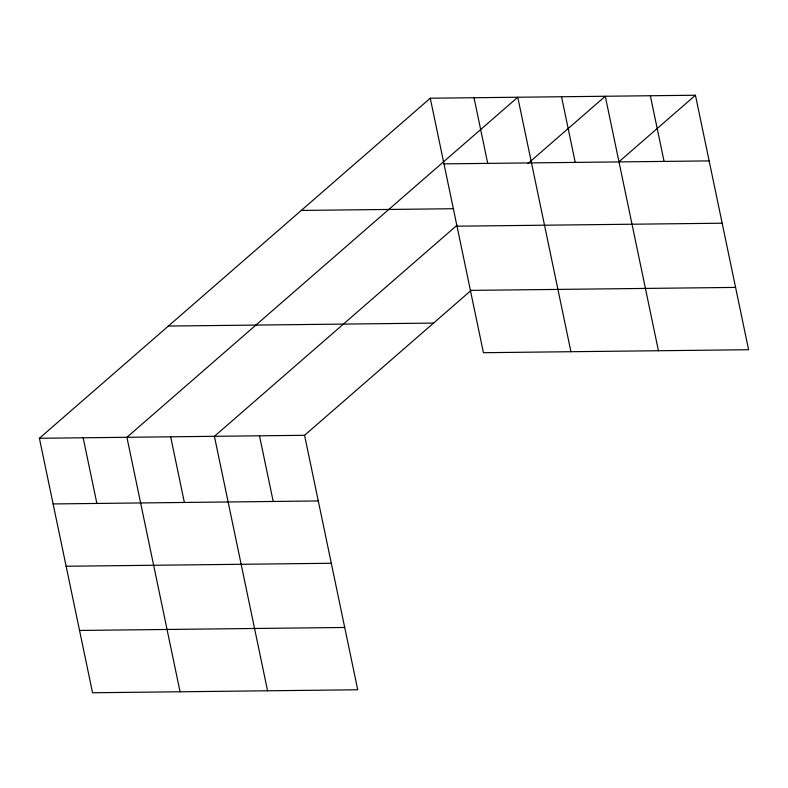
<?xml version="1.0" encoding="UTF-8"?>
<svg xmlns="http://www.w3.org/2000/svg" width="788" height="788" viewBox="0 0 788 788"><rect width="100%" height="100%" fill="white"/><g stroke="black" fill="none" stroke-linecap="round" stroke-linejoin="round"><path stroke-width="1.18" d="M471.135 290.388L304.572 435.301L357.732 689.776L92.56 692.76L39.4 438.276L430.268 98.224L695.44 95.24L748.6 349.724L483.428 352.699L430.268 98.224M457.05 225.22L214.415 436.316L267.575 690.79M527.891 163.589L605.283 96.254L658.443 350.739M618.964 161.776L695.44 95.24M443.979 163.874L709.151 160.9M301.282 210.435L453.199 208.731M457.001 226.186L722.172 223.211M470.406 290.388L735.578 287.413M168.386 326.055L433.558 323.08M39.4 438.276L304.572 435.301M53.121 503.936L318.293 500.961M66.133 566.247L331.305 563.272M79.549 630.449L344.72 627.465M650.356 95.752L664.077 161.412M561.529 96.747L575.24 162.407M570.936 351.714L517.775 97.239L126.907 437.291L180.068 691.775M474.021 97.732L487.733 163.382M259.488 435.803L273.209 501.464M170.661 436.798L184.372 502.458M83.154 437.783L96.875 503.443"/></g></svg>
